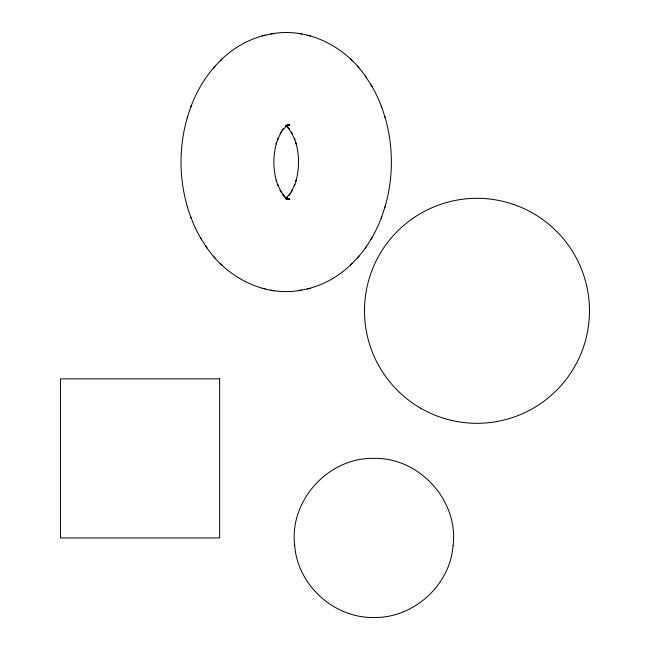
<?xml version="1.0" encoding="UTF-8"?>
<svg xmlns="http://www.w3.org/2000/svg" width="650" height="650" viewBox="0 0 650 650"><rect width="100%" height="100%" fill="white"/><g stroke="black" fill="none" stroke-linecap="round" stroke-linejoin="round"><path stroke-width="0.97" d="M453.058 545.74C458.884 500.622 419.161 457.194 373.888 458.396C328.616 457.194 288.892 500.622 294.718 545.74M453.058 545.748C450.052 585.358 413.506 618.288 373.888 617.5C334.271 618.288 297.724 585.358 294.718 545.748M187.623 116.513C178.831 146.023 178.831 178.1 187.623 207.61M384.784 207.61C393.575 178.1 393.575 146.023 384.784 116.513M190.669 107.396C196.211 92.341 204.327 78.106 215.069 66.146M357.338 257.977C368.079 246.025 376.196 231.782 381.737 216.726M187.232 117.683L191.149 105.958M381.257 218.172L385.174 206.44M281.206 132.088L277.566 139.791L278.046 138.352L276.161 143.983L276.551 142.813C272.976 155.317 272.976 168.813 276.551 181.317L276.161 180.139L278.046 185.778L277.566 184.332L281.206 192.034L280.101 190.312L284.464 196.487L282.75 194.675L286.951 199.087L285.106 197.145L287.877 199.241L285.261 197.819L287.787 199.103L285.618 198.307M291.2 192.034L294.84 184.332L294.361 185.778L296.238 180.139L295.856 181.317C299.431 168.813 299.431 155.317 295.856 142.813L296.238 143.983L294.361 138.352L294.84 139.791L291.2 132.088L292.305 133.811L287.942 127.644L289.648 129.447L286.049 125.921M280.101 133.811L283.408 128.651M288.998 195.471L292.305 190.312M365.308 248.146L366.543 246.228M370.988 239.289L372.084 237.575M282.173 130.577L287.617 124.857L285.35 126.571L287.877 124.881L285.261 126.303L287.787 125.028L285.618 125.816M290.233 193.554L285.415 198.737L287.146 197.819L285.464 198.673M220.139 60.84C232.456 48.482 248.129 39.252 265.143 35.206M307.263 288.917C324.277 284.871 339.95 275.641 352.267 263.283M213.354 67.957L221.983 58.89M350.423 265.233L359.052 256.165M285.545 198.697L287.056 197.551L285.366 198.681M286.065 198.575L287.519 198.047L285.829 198.64M270.879 34.011C308.051 26.723 346.352 46.922 366.543 77.903M286.861 125.312L289.998 124.646L287.422 125.19M286.528 198.616L288.08 198.282L286.39 198.64M205.863 246.228C226.054 277.201 264.347 297.408 301.527 290.111M262.048 35.864L274.024 33.345M298.382 290.777L310.359 288.259M289.421 125.133L286.203 125.353L288.746 125.531M288.746 198.591L286.203 198.77L289.421 198.998M286.39 125.491L288.08 125.84L286.528 125.515M298.382 33.345L301.527 34.011M307.263 35.206L310.359 35.864M286.861 198.819L289.998 199.485L285.732 198.339M262.048 288.259L265.143 288.917M270.879 290.111L274.024 290.777M286.065 125.556L287.519 126.084M350.423 58.89L352.267 60.84M357.338 66.146L359.052 67.957M220.139 263.283L221.983 265.233M213.354 256.165L215.069 257.977M370.988 84.833C377.276 95.03 381.656 106.267 385.174 117.683M187.232 206.44C190.751 217.856 195.13 229.092 201.419 239.289M365.308 75.977L372.084 86.556M200.314 237.575L207.098 248.146M381.257 105.958L381.737 107.396M190.669 216.726L191.149 218.172M219.627 378.852L60.523 378.852L60.523 537.948L219.627 537.948L219.627 378.852M420.729 408.241A112.499 112.499 0 0 0 589.477 310.814A112.499 112.499 0 0 0 420.729 213.387A112.499 112.499 0 0 0 420.729 408.241"/></g></svg>
